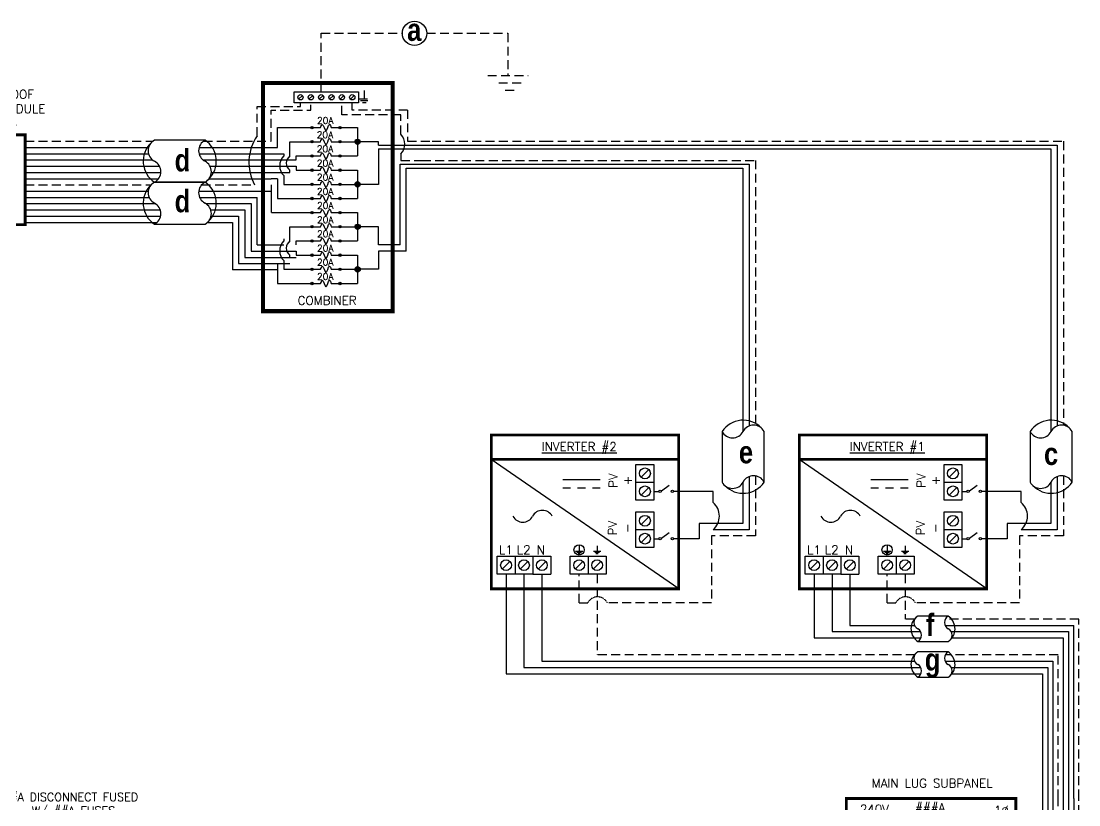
# Model space of a CAD drawing. Header units: feet. Extents: x 17804 to 18589, y 14552 to 15119.
# Drawn here: x 18144.2 to 18588.7, y 14789.4 to 15118.7 of the extents above; entities that cross this region are included whole.
import ezdxf

# ---------------------------------------------------------------- set-up
doc = ezdxf.new("R2010")
doc.units = ezdxf.units.FT
doc.header["$MEASUREMENT"] = 0
doc.linetypes.add('HIDDEN', pattern=[0.375, 0.25, -0.125])
for name, color, linetype in [('ONE LINE BLOCKS', 7, 'Continuous'), ('TABLES', 7, 'Continuous'), ('TEXT', 7, 'Continuous'), ('Z - TITLEBLOCK TXT', 7, 'Continuous')]:
    doc.layers.add(name, color=color, linetype=linetype)
doc.styles.add('ONE LINE TXT', font='techb___.ttf')
doc.styles.get("Standard").update_dxf_attribs({"font": 'simplex.shx'})

# ---------------------------------------------------------------- blocks, each defined once
blk = doc.blocks.new('*U21')
at = {"layer": 'ONE LINE BLOCKS', "linetype": 'Continuous'}
h = blk.add_hatch(color=1, dxfattribs=at)
h.dxf.hatch_style = 1
edge = h.paths.add_edge_path()
edge.add_arc((32.25, -12.65), 0.291, 0, 360)
h = blk.add_hatch(color=1, dxfattribs=at)
h.dxf.hatch_style = 1
edge = h.paths.add_edge_path()
edge.add_arc((38.92, -12.65), 0.291, 0, 360)
h = blk.add_hatch(color=1, dxfattribs=at)
h.dxf.hatch_style = 1
edge = h.paths.add_edge_path()
edge.add_arc((32.25, -16.02), 0.291, 0, 360)
h = blk.add_hatch(color=1, dxfattribs=at)
h.dxf.hatch_style = 1
edge = h.paths.add_edge_path()
edge.add_arc((38.92, -16.02), 0.291, 0, 360)
h = blk.add_hatch(color=1, dxfattribs=at)
h.dxf.hatch_style = 1
edge = h.paths.add_edge_path()
edge.add_arc((32.25, -27.21), 0.291, 0, 360)
h = blk.add_hatch(color=1, dxfattribs=at)
h.dxf.hatch_style = 1
edge = h.paths.add_edge_path()
edge.add_arc((32.25, -30.59), 0.291, 0, 360)
h = blk.add_hatch(color=1, dxfattribs=at)
h.dxf.hatch_style = 1
edge = h.paths.add_edge_path()
edge.add_arc((38.92, -27.21), 0.291, 0, 360)
h = blk.add_hatch(color=1, dxfattribs=at)
h.dxf.hatch_style = 1
edge = h.paths.add_edge_path()
edge.add_arc((38.92, -30.59), 0.291, 0, 360)
at = {"color": 7, "linetype": 'Continuous'}
for p, q in [((82.46, 0), (82.46, -12.65)), ((91.16, 0), (91.16, -27.21)), ((28.05, -12.65), (19.39, -12.65)), ((19.39, -12.65), (19.39, -27.21)), ((82.46, -12.65), (43.12, -12.65)), ((8.98, -27.21), (-6.7, -27.21)), ((-6.7, -27.21), (-6.7, -64.37)), ((28.05, -27.21), (17.22, -27.21)), ((91.16, -27.21), (43.12, -27.21)), ((-6.7, -64.37), (-20.02, -64.37))]:
    blk.add_line(p, q, dxfattribs=at)
at = {"color": 10, "linetype": 'Continuous'}
for p, q in [((84.64, 0), (84.64, -16.02)), ((93.34, 0), (93.34, -30.59)), ((13.1, -30.59), (13.1, -16.02)), ((15.27, -16.02), (13.1, -16.02)), ((23.51, -16.02), (28.05, -16.02)), ((84.64, -16.02), (43.12, -16.02)), ((13.1, -30.59), (-3.41, -30.59)), ((-3.41, -67.54), (-3.41, -30.59)), ((13.1, -30.59), (28.05, -30.59)), ((93.34, -30.59), (43.12, -30.59)), ((-3.41, -67.54), (-20.02, -67.54))]:
    blk.add_line(p, q, dxfattribs=at)
at = {"color": 253, "linetype": 'Continuous'}
for p, q in [((86.81, 0), (86.81, -25.72)), ((95.51, 0), (95.51, -45.61)), ((86.81, -34.27), (86.81, -41.26)), ((86.81, -41.26), (69.51, -41.26)), ((95.51, -45.61), (69.51, -45.61)), ((81.85, -63.01), (69.51, -63.01)), ((81.85, -69.04), (81.85, -63.01)), ((-6.7, -70.59), (-20.02, -70.59)), ((-6.7, -77.59), (-6.7, -70.59)), ((81.85, -77.59), (-6.7, -77.59))]:
    blk.add_line(p, q, dxfattribs=at)
at = {"color": 10, "linetype": 'Continuous'}
blk.add_arc((19.39, -18.18), 4.65, 27.6639, 152.3361, dxfattribs=at)
at = {"color": 7, "linetype": 'Continuous'}
blk.add_arc((13.1, -29.37), 4.65, 27.6639, 152.3361, dxfattribs=at)
at = {"color": 253, "linetype": 'Continuous'}
for centre in [(90.39, -29.99), (85.42, -73.31)]:
    blk.add_arc(centre, 5.58, 129.9215, 230.0785, dxfattribs=at)
at = {"layer": 'ONE LINE BLOCKS', "lineweight": 50}
blk.add_line((0, -8.7), (71.17, -8.7), dxfattribs=at)
at = {"layer": 'ONE LINE BLOCKS', "lineweight": 50, "const_width": 1.19}
blk.add_lwpolyline([(0, -67.37), (0, 0), (71.17, 0), (71.17, -67.37)], close=True, dxfattribs=at)
at = {"layer": 'TEXT', "color": 92, "linetype": 'HIDDEN', "ltscale": 15}
for p, q in [((88.99, -25.72), (88.99, 0)), ((97.69, -74.03), (97.69, 0)), ((88.99, -41.34), (88.99, -34.27)), ((88.99, -71.85), (88.99, -49.89)), ((6.27, -54.39), (37.56, -54.39)), ((37.56, -71.85), (37.56, -54.39)), ((6.27, -58.74), (35.36, -58.74)), ((35.36, -74.03), (35.36, -58.74)), ((14.11, -63.09), (6.27, -63.09)), ((14.11, -74.03), (14.11, -63.09)), ((-11.01, -74.03), (-20.02, -74.03)), ((14.11, -74.03), (-2.77, -74.03)), ((35.36, -74.03), (97.69, -74.03)), ((37.56, -71.85), (88.99, -71.85))]:
    blk.add_line(p, q, dxfattribs=at)
at = {"layer": 'TEXT', "color": 92, "linetype": 'HIDDEN', "flags": 128}
for points in [[(9.38, -39.11), (9.38, -42.61)], [(7.04, -42.61), (11.72, -42.61)], [(10.91, -43.48), (7.85, -43.48)], [(10.1, -44.35), (8.66, -44.35)]]:
    blk.add_lwpolyline(points, dxfattribs=at)
at = {"layer": 'TEXT', "color": 92, "linetype": 'Continuous', "ltscale": 4}
for centre in [(92.46, -29.99), (92.46, -45.61)]:
    blk.add_arc(centre, 5.51, 129.059, 230.941, dxfattribs=at)
at = {"layer": 'TEXT', "color": 92, "linetype": 'HIDDEN', "ltscale": 0.3}
blk.add_arc((-6.89, -76.19), 4.65, 27.6639, 152.3361, dxfattribs=at)
at = {"layer": 'Z - TITLEBLOCK TXT', "color": 1, "linetype": 'Continuous'}
for p, q in [((1.73, -65.68), (1.73, -38.74)), ((1.73, -38.74), (6.27, -38.74)), ((6.27, -38.74), (6.27, -65.68)), ((64.97, -65.61), (64.97, -38.67)), ((64.97, -38.67), (69.51, -38.67)), ((69.51, -38.67), (69.51, -65.61)), ((6.27, -65.68), (1.73, -65.68)), ((69.51, -65.61), (64.97, -65.61))]:
    blk.add_line(p, q, dxfattribs=at)
at = {"layer": 'Z - TITLEBLOCK TXT', "color": 4, "linetype": 'Continuous'}
for p, q in [((4.79, -40.55), (3.22, -42.12)), ((68.02, -40.48), (66.45, -42.05)), ((4.79, -44.9), (3.22, -46.47)), ((68.02, -44.83), (66.45, -46.4)), ((4.79, -49.25), (3.22, -50.82)), ((68.02, -49.18), (66.45, -50.75)), ((4.79, -53.6), (3.22, -55.17)), ((68.02, -53.53), (66.45, -55.1)), ((4.79, -57.95), (3.22, -59.52)), ((68.02, -57.88), (66.45, -59.45)), ((4.79, -62.3), (3.22, -63.87)), ((68.02, -62.23), (66.45, -63.8))]:
    blk.add_line(p, q, dxfattribs=at)
at = {"layer": 'Z - TITLEBLOCK TXT', "color": 1, "linetype": 'Continuous', "flags": 128}
for points in [[(28.05, -12.65), (32.25, -12.65)], [(28.05, -12.65), (32.25, -12.65)], [(38.92, -12.65), (43.12, -12.65)], [(28.05, -16.02), (32.25, -16.02)], [(28.05, -16.02), (32.25, -16.02)], [(38.92, -16.02), (43.12, -16.02)], [(28.05, -27.21), (32.25, -27.21)], [(28.05, -27.21), (32.25, -27.21)], [(28.05, -30.59), (32.25, -30.59)], [(28.05, -30.59), (32.25, -30.59)], [(38.92, -27.21), (43.12, -27.21)], [(38.92, -30.59), (43.12, -30.59)]]:
    blk.add_lwpolyline(points, dxfattribs=at)
at = {"layer": 'Z - TITLEBLOCK TXT', "color": 1, "linetype": 'Continuous'}
for centre in [(32.25, -12.65), (38.92, -12.65), (32.25, -16.02), (38.92, -16.02), (32.25, -27.21), (32.25, -30.59), (38.92, -27.21), (38.92, -30.59)]:
    blk.add_circle(centre, 0.291, dxfattribs=at)
at = {"layer": 'Z - TITLEBLOCK TXT', "color": 4, "linetype": 'Continuous'}
for centre in [(4, -41.33), (67.24, -41.26), (4, -45.69), (67.24, -45.61), (67.24, -49.96), (4, -50.04), (4, -54.39), (67.24, -54.31), (4, -58.74), (67.24, -58.66), (4, -63.09), (67.24, -63.01)]:
    blk.add_circle(centre, 1.11, dxfattribs=at)
at = {"layer": 'Z - TITLEBLOCK TXT', "color": 1, "linetype": 'Continuous'}
for centre in [(35.58, -13.84), (35.58, -17.22), (35.58, -28.4), (35.58, -31.78)]:
    blk.add_arc(centre, 3.93, 40.3392, 139.6608, dxfattribs=at)
at = {"layer": 'TABLES', "color": 1, "linetype": 'Continuous'}
for p in [(27.55, -21.26), (27.55, -35.82)]:
    blk.add_text('2p##A', height=3.658, dxfattribs=at).set_placement(p)
at = {"layer": 'TABLES', "color": 4, "linetype": 'Continuous'}
blk.add_text('ISOLATED NEUTRAL', height=1.8743, rotation=90, dxfattribs=at).set_placement((64.31, -65.25))
at = {"layer": 'TEXT', "color": 1, "attachment_point": 5}
for s, width, gutter_width, insert, char_height in [('MAIN LUG SUBPANEL ', 62.3984, 7.17, (36.04, 6.43), 3.6576), ('240V', 0.1481, 0.75, (11.79, -4.45), 3.658), ('###A', 0.1481, 0.75, (35.17, -4.45), 3.658), ('1∅', 0.1481, 0.75, (65.15, -4.96), 3.658)]:
    blk.add_mtext_dynamic_manual_height_columns(s, width=width, gutter_width=gutter_width, heights=[0], dxfattribs=dict(at, insert=insert, char_height=char_height))
blk = doc.blocks.new('M_MAIN DISCONNECT')
at = {"color": 253, "linetype": 'Continuous'}
for p, q in [((5.45, -46.43), (5.45, -17.67)), ((5.45, -17.67), (10.94, -17.67)), ((10.94, -17.67), (10.94, -15.06)), ((32.69, -17.67), (32.69, -15.06)), ((38.18, -17.67), (32.69, -17.67)), ((38.18, -46.43), (38.18, -17.67)), ((5.45, -46.43), (-9.78, -46.43)), ((38.18, -46.43), (53.41, -46.43))]:
    blk.add_line(p, q, dxfattribs=at)
at = {"color": 7, "linetype": 'Continuous'}
for p, q in [((1.95, -40.22), (1.95, -27.1)), ((3.81, -27.1), (1.95, -27.1)), ((11.72, -27.1), (9.09, -27.1)), ((31.91, -27.1), (34.54, -27.1)), ((39.82, -27.1), (41.69, -27.1)), ((41.69, -40.22), (41.69, -27.1)), ((1.95, -40.22), (-9.78, -40.22)), ((41.69, -40.22), (53.41, -40.22))]:
    blk.add_line(p, q, dxfattribs=at)
at = {"color": 1, "linetype": 'Continuous'}
for p, q in [((21.88, -27.1), (23.12, -27.1)), ((25.67, -27.11), (26.91, -27.11)), ((21.88, -34.64), (23.12, -34.64)), ((25.67, -34.64), (26.91, -34.64))]:
    blk.add_line(p, q, dxfattribs=at)
at = {"color": 10, "linetype": 'Continuous'}
for p, q in [((3.81, -43.39), (3.81, -34.64)), ((11.72, -34.64), (9.09, -34.64)), ((31.91, -34.64), (34.54, -34.64)), ((39.82, -43.39), (39.82, -34.64)), ((3.81, -43.39), (-9.78, -43.39)), ((39.82, -43.39), (53.41, -43.39))]:
    blk.add_line(p, q, dxfattribs=at)
at = {"color": 7, "linetype": 'Continuous'}
for centre in [(6.45, -27.26), (37.18, -27.26)]:
    blk.add_arc(centre, 2.64, 3.2819, 176.7181, dxfattribs=at)
at = {"color": 10, "linetype": 'Continuous'}
for centre in [(6.45, -34.79), (37.18, -34.79)]:
    blk.add_arc(centre, 2.64, 3.2819, 176.7181, dxfattribs=at)
at = {"color": 1, "linetype": 'Continuous'}
for points in [[(23.12, -27.1), (23.5, -26.34), (24.4, -27.87), (25.22, -26.34), (25.67, -27.11)], [(23.12, -34.64), (23.5, -33.88), (24.4, -35.4), (25.22, -33.88), (25.67, -34.64)]]:
    blk.add_spline(points, degree=3, dxfattribs=at)
at = {"layer": 'ONE LINE BLOCKS', "lineweight": 50}
blk.add_line((0, -6.77), (43.61, -6.77), dxfattribs=at)
at = {"layer": 'ONE LINE BLOCKS', "lineweight": 50, "const_width": 1.19}
blk.add_lwpolyline([(0, -59.17), (0, 0), (43.61, 0), (43.61, -59.17)], close=True, dxfattribs=at)
at = {"layer": 'TEXT', "color": 92, "linetype": 'HIDDEN', "ltscale": 15}
for p, q in [((7.03, -49.88), (7.03, -44.94)), ((7.03, -44.94), (10.94, -44.94)), ((10.94, -44.94), (10.94, -48.08)), ((36.6, -44.94), (32.69, -44.94)), ((32.69, -44.94), (32.69, -48.08)), ((36.6, -49.88), (36.6, -44.94)), ((7.03, -49.88), (-9.78, -49.88)), ((36.6, -49.88), (53.41, -49.88))]:
    blk.add_line(p, q, dxfattribs=at)
at = {"layer": 'TEXT', "color": 92, "linetype": 'Continuous', "flags": 128}
for points in [[(21.82, -52.94), (21.82, -56.44)], [(19.48, -56.44), (24.16, -56.44)], [(23.35, -57.31), (20.29, -57.31)], [(22.53, -58.18), (21.1, -58.18)]]:
    blk.add_lwpolyline(points, dxfattribs=at)
at = {"layer": 'Z - TITLEBLOCK TXT', "color": 1, "linetype": 'Continuous'}
for p, q in [((8.34, -15.06), (8.34, -10.52)), ((8.34, -10.52), (35.29, -10.52)), ((35.29, -10.52), (35.29, -15.06)), ((35.29, -15.06), (8.34, -15.06)), ((17.54, -24.65), (20.8, -27.1)), ((11.72, -27.1), (15.64, -27.1)), ((27.99, -27.11), (31.91, -27.11)), ((11.72, -34.64), (15.64, -34.64)), ((17.54, -32.19), (20.8, -34.63)), ((27.99, -34.64), (31.91, -34.64)), ((8.34, -48.08), (35.29, -48.08)), ((8.34, -48.08), (8.34, -52.62)), ((35.29, -48.08), (35.29, -52.62)), ((35.29, -52.62), (8.34, -52.62))]:
    blk.add_line(p, q, dxfattribs=at)
at = {"layer": 'Z - TITLEBLOCK TXT', "color": 4, "linetype": 'Continuous'}
for p, q in [((11.73, -12), (10.15, -13.58)), ((16.08, -12), (14.5, -13.58)), ((20.43, -12), (18.86, -13.58)), ((24.78, -12), (23.21, -13.58)), ((29.13, -12), (27.56, -13.58)), ((33.48, -12), (31.91, -13.58)), ((11.73, -49.56), (10.15, -51.13)), ((16.08, -49.56), (14.5, -51.13)), ((20.43, -49.56), (18.86, -51.13)), ((24.78, -49.56), (23.21, -51.13)), ((29.13, -49.56), (27.56, -51.13)), ((33.48, -49.56), (31.91, -51.13))]:
    blk.add_line(p, q, dxfattribs=at)
for centre in [(10.94, -12.79), (15.29, -12.79), (19.64, -12.79), (23.99, -12.79), (28.34, -12.79), (32.69, -12.79), (10.94, -50.35), (15.29, -50.35), (19.64, -50.35), (23.99, -50.35), (28.34, -50.35), (32.69, -50.35)]:
    blk.add_circle(centre, 1.11, dxfattribs=at)
at = {"layer": 'Z - TITLEBLOCK TXT', "color": 1, "linetype": 'Continuous'}
for centre in [(16.18, -27.1), (21.34, -27.1), (27.45, -27.11), (16.18, -34.64), (21.34, -34.64), (27.45, -34.64)]:
    blk.add_circle(centre, 0.541, dxfattribs=at)
at = {"layer": 'TABLES', "color": 4, "linetype": 'Continuous'}
blk.add_text('ISOLATED NEUTRAL', height=1.8743, dxfattribs=at).set_placement((8.7, -9.86))
at = {"layer": 'TEXT', "color": 1}
for s, width, gutter_width, heights, insert, char_height, attachment_point in [('\\A1;\\pi4.2812;##A DISCONNECT FUSED \\P\\pi16.454;W/ ##A FUSES\\P\\pi11.355;GROUPED W/ MAIN \\P\\pi4.9392;BREAKER LOAD CENTER', 71.8931, 92.23, [24.13], (-15.26, 26.55), 3.4544, 1), ('240V', 0.1481, 0.75, [0], (8.07, -3.44), 3.658, 5), ('1∅', 0.1481, 0.75, [0], (38.63, -3.74), 3.658, 5), ('\\A1;\\pi3.6942,t21.982;SQUARE D\\P\\pi2.5621,t20.85;PN: D222N', 35.0816, 28.88, [13.54], (1.84, -62.59), 3.6576, 1)]:
    blk.add_mtext_dynamic_manual_height_columns(s, width=width, gutter_width=gutter_width, heights=heights, dxfattribs=dict(at, insert=insert, char_height=char_height, attachment_point=attachment_point))
blk = doc.blocks.new('*U19')
blk.add_blockref('M_MAIN DISCONNECT', (0, 0))

msp = doc.modelspace()

# ---------------------------------------------------------------- hatches: boundary and pattern name
at = {"linetype": 'Continuous'}
h = msp.add_hatch(color=7, dxfattribs=at)
h.dxf.hatch_style = 1
edge = h.paths.add_edge_path()
edge.add_arc((18266.41, 15073.96), 0.513, 0, 360)
h = msp.add_hatch(color=7, dxfattribs=at)
h.dxf.hatch_style = 1
edge = h.paths.add_edge_path()
edge.add_arc((18278.19, 15073.96), 0.513, 0, 360)
h = msp.add_hatch(color=7, dxfattribs=at)
h.dxf.hatch_style = 1
edge = h.paths.add_edge_path()
edge.add_arc((18266.41, 15068), 0.513, 0, 360)
h = msp.add_hatch(color=7, dxfattribs=at)
h.dxf.hatch_style = 1
edge = h.paths.add_edge_path()
edge.add_arc((18278.19, 15068), 0.513, 0, 360)
h = msp.add_hatch(color=7, dxfattribs=at)
h.dxf.hatch_style = 1
edge = h.paths.add_edge_path()
edge.add_arc((18266.41, 15062.04), 0.513, 0, 360)
h = msp.add_hatch(color=7, dxfattribs=at)
h.dxf.hatch_style = 1
edge = h.paths.add_edge_path()
edge.add_arc((18278.19, 15062.04), 0.513, 0, 360)
h = msp.add_hatch(color=253, dxfattribs=at)
h.dxf.hatch_style = 1
edge = h.paths.add_edge_path()
edge.add_arc((18266.41, 15056.08), 0.513, 0, 360)
h = msp.add_hatch(color=253, dxfattribs=at)
h.dxf.hatch_style = 1
edge = h.paths.add_edge_path()
edge.add_arc((18278.19, 15056.08), 0.513, 0, 360)
h = msp.add_hatch(color=253, dxfattribs=at)
h.dxf.hatch_style = 1
edge = h.paths.add_edge_path()
edge.add_arc((18266.41, 15050.12), 0.513, 0, 360)
h = msp.add_hatch(color=253, dxfattribs=at)
h.dxf.hatch_style = 1
edge = h.paths.add_edge_path()
edge.add_arc((18278.19, 15050.12), 0.513, 0, 360)
h = msp.add_hatch(color=253, dxfattribs=at)
h.dxf.hatch_style = 1
edge = h.paths.add_edge_path()
edge.add_arc((18266.41, 15044.16), 0.513, 0, 360)
h = msp.add_hatch(color=253, dxfattribs=at)
h.dxf.hatch_style = 1
edge = h.paths.add_edge_path()
edge.add_arc((18278.19, 15044.16), 0.513, 0, 360)
h = msp.add_hatch(color=7, dxfattribs=at)
h.dxf.hatch_style = 1
edge = h.paths.add_edge_path()
edge.add_arc((18266.42, 15038.25), 0.513, 0, 360)
h = msp.add_hatch(color=7, dxfattribs=at)
h.dxf.hatch_style = 1
edge = h.paths.add_edge_path()
edge.add_arc((18278.2, 15038.25), 0.513, 0, 360)
h = msp.add_hatch(color=7, dxfattribs=at)
h.dxf.hatch_style = 1
edge = h.paths.add_edge_path()
edge.add_arc((18266.42, 15032.29), 0.513, 0, 360)
h = msp.add_hatch(color=7, dxfattribs=at)
h.dxf.hatch_style = 1
edge = h.paths.add_edge_path()
edge.add_arc((18278.2, 15032.29), 0.513, 0, 360)
h = msp.add_hatch(color=7, dxfattribs=at)
h.dxf.hatch_style = 1
edge = h.paths.add_edge_path()
edge.add_arc((18266.42, 15026.33), 0.513, 0, 360)
h = msp.add_hatch(color=7, dxfattribs=at)
h.dxf.hatch_style = 1
edge = h.paths.add_edge_path()
edge.add_arc((18278.2, 15026.33), 0.513, 0, 360)
h = msp.add_hatch(color=253, dxfattribs=at)
h.dxf.hatch_style = 1
edge = h.paths.add_edge_path()
edge.add_arc((18266.42, 15020.37), 0.513, 0, 360)
h = msp.add_hatch(color=253, dxfattribs=at)
h.dxf.hatch_style = 1
edge = h.paths.add_edge_path()
edge.add_arc((18278.2, 15020.37), 0.513, 0, 360)
h = msp.add_hatch(color=253, dxfattribs=at)
h.dxf.hatch_style = 1
edge = h.paths.add_edge_path()
edge.add_arc((18266.42, 15014.41), 0.513, 0, 360)
h = msp.add_hatch(color=253, dxfattribs=at)
h.dxf.hatch_style = 1
edge = h.paths.add_edge_path()
edge.add_arc((18278.2, 15014.41), 0.513, 0, 360)
h = msp.add_hatch(color=253, dxfattribs=at)
h.dxf.hatch_style = 1
edge = h.paths.add_edge_path()
edge.add_arc((18266.42, 15008.45), 0.513, 0, 360)
h = msp.add_hatch(color=253, dxfattribs=at)
h.dxf.hatch_style = 1
edge = h.paths.add_edge_path()
edge.add_arc((18278.2, 15008.45), 0.513, 0, 360)
at = {"layer": 'ONE LINE BLOCKS', "linetype": 'Continuous'}
h = msp.add_hatch(color=254, dxfattribs=at)
h.dxf.hatch_style = 1
edge = h.paths.add_edge_path()
edge.add_arc((18285.59, 15068), 1.11, 0, 360)
h = msp.add_hatch(color=254, dxfattribs=at)
h.dxf.hatch_style = 1
edge = h.paths.add_edge_path()
edge.add_arc((18285.59, 15050.12), 1.11, 0, 360)
h = msp.add_hatch(color=254, dxfattribs=at)
h.dxf.hatch_style = 1
edge = h.paths.add_edge_path()
edge.add_arc((18285.6, 15032.29), 1.11, 0, 360)
h = msp.add_hatch(color=254, dxfattribs=at)
h.dxf.hatch_style = 1
edge = h.paths.add_edge_path()
edge.add_arc((18285.6, 15014.41), 1.11, 0, 360)

# ---------------------------------------------------------------- linework, layer by layer
at = {"color": 1, "linetype": 'Continuous'}
for p, q in [((18266.92, 15073.96), (18270.06, 15073.97)), ((18274.56, 15073.96), (18277.68, 15073.96)), ((18266.92, 15068), (18270.06, 15068.01)), ((18274.56, 15068), (18277.68, 15068)), ((18266.92, 15062.04), (18270.06, 15062.05)), ((18274.56, 15062.04), (18277.68, 15062.04)), ((18266.92, 15056.08), (18270.06, 15056.09)), ((18274.56, 15056.08), (18277.68, 15056.08)), ((18266.92, 15050.12), (18270.06, 15050.12)), ((18274.56, 15050.12), (18277.68, 15050.12)), ((18266.92, 15044.16), (18270.06, 15044.16)), ((18274.56, 15044.16), (18277.68, 15044.16)), ((18266.93, 15038.25), (18270.07, 15038.26)), ((18274.57, 15038.25), (18277.69, 15038.25)), ((18266.93, 15032.29), (18270.07, 15032.3)), ((18274.57, 15032.29), (18277.69, 15032.29)), ((18266.93, 15026.33), (18270.07, 15026.34)), ((18274.57, 15026.33), (18277.69, 15026.33)), ((18266.93, 15020.37), (18270.07, 15020.37)), ((18274.57, 15020.37), (18277.69, 15020.37)), ((18266.93, 15014.41), (18270.07, 15014.41)), ((18274.57, 15014.41), (18277.69, 15014.41)), ((18266.93, 15008.45), (18270.07, 15008.45)), ((18274.57, 15008.45), (18277.69, 15008.45))]:
    msp.add_line(p, q, dxfattribs=at)
at = {"color": 7, "linetype": 'Continuous'}
for p, q in [((18221.49, 15068.64), (18200.24, 15068.64)), ((18294.44, 15068), (18285.59, 15068)), ((18294.44, 15066.63), (18294.44, 15068)), ((18145.93, 15065.64), (18196.81, 15065.63)), ((18196.81, 15065.63), (18197.78, 15065.63)), ((18219.02, 15065.62), (18249.33, 15065.61)), ((18294.44, 15066.63), (18316.68, 15066.63)), ((18316.68, 15066.63), (18364.08, 15066.63)), ((18364.08, 15066.63), (18579.6, 15066.63)), ((18579.6, 15066.63), (18579.6, 14948.59)), ((18145.93, 15060.37), (18195.56, 15060.37)), ((18195.56, 15060.37), (18199.42, 15060.37)), ((18220.67, 15060.37), (18249.33, 15060.37)), ((18364.08, 15058.59), (18450.17, 15058.59)), ((18450.17, 15058.59), (18450.17, 14948.59)), ((18145.93, 15055.13), (18197.55, 15055.13)), ((18197.55, 15055.13), (18202.9, 15055.13)), ((18224.14, 15055.13), (18249.33, 15055.13)), ((18200.24, 15051.02), (18221.49, 15051.02)), ((18221.49, 15051.02), (18200.24, 15051.02)), ((18145.93, 15047.26), (18197.62, 15047.26)), ((18218.87, 15047.26), (18249.4, 15047.26)), ((18145.93, 15042.02), (18200.57, 15042.02)), ((18221.81, 15042.02), (18240.85, 15042.02)), ((18240.85, 15042.02), (18240.85, 15022.04)), ((18145.93, 15036.77), (18202.8, 15036.77)), ((18224.05, 15036.77), (18235.6, 15036.77)), ((18235.6, 15036.77), (18235.6, 15016.79)), ((18240.85, 15036.77), (18240.85, 15036.77)), ((18249.4, 15038.25), (18259.82, 15038.25)), ((18200.24, 15033.39), (18221.49, 15033.39)), ((18257.2, 15026.33), (18257.2, 15032.29)), ((18257.2, 15032.29), (18259.82, 15032.29)), ((18259.82, 15024.66), (18259.82, 15026.33)), ((18240.85, 15022.04), (18259.82, 15022.04)), ((18257.2, 15019.42), (18257.2, 15020.37)), ((18235.6, 15016.79), (18257.2, 15016.79)), ((18438.78, 14946.28), (18438.78, 14925.03)), ((18456.41, 14925.03), (18456.41, 14946.28)), ((18568.22, 14946.28), (18568.22, 14925.03)), ((18585.84, 14925.03), (18585.84, 14946.28)), ((18450.17, 14927.35), (18450.17, 14905.01)), ((18579.6, 14927.35), (18579.6, 14905.01)), ((18435, 14921.13), (18418.41, 14921.13)), ((18435, 14916.41), (18435, 14921.13)), ((18564.43, 14921.13), (18547.84, 14921.13)), ((18564.43, 14916.41), (18564.43, 14921.13)), ((18450.17, 14905.01), (18435, 14905.01)), ((18579.6, 14905.01), (18564.43, 14905.01)), ((18347.99, 14886.34), (18347.99, 14844.52)), ((18477.43, 14886.34), (18477.43, 14859.55)), ((18533.8, 14868.71), (18520.99, 14868.71)), ((18477.43, 14859.55), (18522.35, 14859.55)), ((18520.99, 14858.07), (18533.8, 14858.07)), ((18535.17, 14859.55), (18582.16, 14859.55)), ((18582.16, 14859.55), (18582.16, 14792.06)), ((18533.8, 14853.68), (18520.99, 14853.68)), ((18347.99, 14844.52), (18522.35, 14844.52)), ((18520.99, 14843.05), (18533.8, 14843.05)), ((18535.17, 14844.52), (18573.46, 14844.52)), ((18573.46, 14844.52), (18573.46, 14792.06))]:
    msp.add_line(p, q, dxfattribs=at)
at = {"color": 253, "linetype": 'Continuous'}
for p, q in [((18145.93, 15062.99), (18195.77, 15062.99)), ((18195.77, 15062.99), (18197.74, 15062.99)), ((18218.98, 15062.99), (18249.33, 15062.99)), ((18294.44, 15065.02), (18294.44, 15050.12)), ((18294.44, 15065.02), (18315.83, 15065.02)), ((18315.83, 15065.02), (18364.08, 15065.02)), ((18364.08, 15065.02), (18576.97, 15065.02)), ((18576.97, 15065.02), (18576.97, 14946.18)), ((18145.93, 15057.75), (18196.1, 15057.75)), ((18196.1, 15057.75), (18202.33, 15057.75)), ((18223.58, 15057.75), (18249.33, 15057.75)), ((18306.04, 15022.04), (18306.04, 15056.98)), ((18306.04, 15056.98), (18311.57, 15056.98)), ((18311.57, 15056.98), (18364.08, 15056.98)), ((18364.08, 15056.98), (18447.54, 15056.98)), ((18447.54, 15056.98), (18447.54, 14946.18)), ((18145.93, 15052.5), (18200.78, 15052.5)), ((18200.78, 15052.5), (18201.96, 15052.5)), ((18223.21, 15052.5), (18249.33, 15052.5)), ((18251.95, 15052.5), (18251.95, 15044.16)), ((18294.44, 15050.12), (18285.59, 15050.12)), ((18145.93, 15044.64), (18197.99, 15044.64)), ((18219.23, 15044.64), (18243.47, 15044.64)), ((18243.47, 15024.66), (18243.47, 15044.64)), ((18251.95, 15044.16), (18259.82, 15044.16)), ((18145.93, 15039.4), (18202.65, 15039.4)), ((18223.89, 15039.4), (18238.22, 15039.4)), ((18238.22, 15039.4), (18238.22, 15019.42)), ((18240.85, 15039.4), (18240.85, 15039.4)), ((18145.93, 15034.15), (18201.32, 15034.15)), ((18222.57, 15034.15), (18232.98, 15034.15)), ((18232.98, 15034.15), (18232.98, 15014.17)), ((18254.58, 15027.28), (18254.58, 15026.33)), ((18243.47, 15024.66), (18254.58, 15024.66)), ((18238.22, 15019.42), (18259.82, 15019.42)), ((18254.58, 15018.06), (18254.58, 15014.41)), ((18259.82, 15022.04), (18259.82, 15020.37)), ((18251.95, 15014.17), (18232.98, 15014.17)), ((18251.95, 15016.79), (18251.95, 15008.45)), ((18254.58, 15014.41), (18259.82, 15014.41)), ((18251.95, 15008.45), (18259.82, 15008.45)), ((18447.54, 14924.93), (18447.54, 14907.63)), ((18576.97, 14924.93), (18576.97, 14907.63)), ((18447.54, 14907.63), (18429.08, 14907.63)), ((18429.08, 14907.63), (18429.08, 14901.24)), ((18576.97, 14907.63), (18558.52, 14907.63)), ((18558.52, 14907.63), (18558.52, 14901.24)), ((18429.08, 14901.24), (18418.41, 14901.24)), ((18558.52, 14901.24), (18547.84, 14901.24)), ((18363.06, 14886.34), (18363.06, 14849.78)), ((18492.49, 14886.34), (18492.49, 14864.81)), ((18492.49, 14864.81), (18519.65, 14864.81)), ((18532.46, 14864.81), (18586.51, 14864.81)), ((18586.51, 14792.06), (18586.51, 14864.81)), ((18363.06, 14849.78), (18519.65, 14849.78)), ((18532.46, 14849.78), (18577.81, 14849.78)), ((18577.81, 14849.78), (18577.81, 14792.06))]:
    msp.add_line(p, q, dxfattribs=at)
for p, q in [((18303.46, 15024.66), (18303.46, 15058.59)), ((18303.46, 15058.59), (18311.78, 15058.59)), ((18311.78, 15058.59), (18364.08, 15058.59)), ((18249.4, 15038.25), (18249.4, 15049.88))]:
    msp.add_line(p, q)
at = {"color": 10, "linetype": 'Continuous'}
for p, q in [((18355.53, 14886.34), (18355.53, 14847.15)), ((18484.96, 14886.34), (18484.96, 14862.18)), ((18484.96, 14862.18), (18522.23, 14862.18)), ((18535.04, 14862.18), (18584.33, 14862.18)), ((18584.33, 14862.18), (18584.33, 14792.06)), ((18355.53, 14847.15), (18522.23, 14847.15)), ((18535.04, 14847.15), (18575.63, 14847.15)), ((18575.63, 14847.15), (18575.63, 14792.06))]:
    msp.add_line(p, q, dxfattribs=at)
at = {"color": 7, "linetype": 'Continuous', "flags": 128}
for points in [[(18249.33, 15065.61), (18251.95, 15065.61), (18251.95, 15073.96), (18259.82, 15073.96)], [(18259.82, 15073.96), (18266.41, 15073.96)], [(18278.19, 15073.96), (18285.59, 15073.96)], [(18285.59, 15073.96), (18285.59, 15062.04)], [(18257.2, 15062.04), (18257.2, 15068), (18259.82, 15068)], [(18259.82, 15068), (18266.41, 15068)], [(18259.82, 15068), (18266.41, 15068)], [(18278.19, 15068), (18285.59, 15068)], [(18249.33, 15060.37), (18259.82, 15060.37), (18259.82, 15062.04)], [(18259.82, 15062.04), (18266.41, 15062.04)], [(18259.82, 15062.04), (18266.41, 15062.04)], [(18278.19, 15062.04), (18285.59, 15062.04)], [(18249.33, 15055.13), (18257.2, 15055.13), (18257.2, 15056.08)], [(18259.83, 15038.25), (18266.42, 15038.25)], [(18278.2, 15038.25), (18285.6, 15038.25)], [(18285.6, 15038.25), (18285.6, 15026.33)], [(18259.83, 15032.29), (18266.42, 15032.29)], [(18259.83, 15032.29), (18266.42, 15032.29)], [(18278.2, 15032.29), (18285.6, 15032.29)], [(18303.46, 15024.66), (18294.45, 15024.66), (18294.45, 15032.29), (18285.6, 15032.29)], [(18259.83, 15026.33), (18266.42, 15026.33)], [(18259.83, 15026.33), (18266.42, 15026.33)], [(18278.2, 15026.33), (18285.6, 15026.33)]]:
    msp.add_lwpolyline(points, dxfattribs=at)
at = {"color": 253, "linetype": 'Continuous', "flags": 128}
for points in [[(18249.33, 15062.99), (18254.58, 15062.99), (18254.58, 15062.04)], [(18249.33, 15057.75), (18259.82, 15057.75), (18259.82, 15056.08)], [(18254.58, 15053.77), (18254.58, 15050.12), (18259.82, 15050.12)], [(18259.82, 15056.08), (18266.41, 15056.08)], [(18259.82, 15056.08), (18266.41, 15056.08)], [(18278.19, 15056.08), (18285.59, 15056.08)], [(18285.59, 15056.08), (18285.59, 15044.16)], [(18251.95, 15052.5), (18249.33, 15052.5)], [(18259.82, 15050.12), (18266.41, 15050.12)], [(18259.82, 15050.12), (18266.41, 15050.12)], [(18278.19, 15050.12), (18285.59, 15050.12)], [(18259.82, 15044.16), (18266.41, 15044.16)], [(18278.19, 15044.16), (18285.59, 15044.16)], [(18259.83, 15020.37), (18266.42, 15020.37)], [(18259.83, 15020.37), (18266.42, 15020.37)], [(18278.2, 15020.37), (18285.6, 15020.37)], [(18306.04, 15022.04), (18294.45, 15022.04), (18294.45, 15014.41), (18285.6, 15014.41)], [(18285.6, 15020.37), (18285.6, 15008.45)], [(18259.83, 15014.41), (18266.42, 15014.41)], [(18259.83, 15014.41), (18266.42, 15014.41)], [(18278.2, 15014.41), (18285.6, 15014.41)], [(18259.83, 15008.45), (18266.42, 15008.45)], [(18278.2, 15008.45), (18285.6, 15008.45)]]:
    msp.add_lwpolyline(points, dxfattribs=at)
at = {"color": 7, "linetype": 'Continuous'}
for centre, radius in [((18309.53, 15113.57), 5.11), ((18266.41, 15073.96), 0.513), ((18278.19, 15073.96), 0.513), ((18266.41, 15068), 0.513), ((18278.19, 15068), 0.513), ((18266.41, 15062.04), 0.513), ((18278.19, 15062.04), 0.513), ((18266.42, 15038.25), 0.513), ((18278.2, 15038.25), 0.513), ((18266.42, 15032.29), 0.513), ((18278.2, 15032.29), 0.513), ((18266.42, 15026.33), 0.513), ((18278.2, 15026.33), 0.513)]:
    msp.add_circle(centre, radius, dxfattribs=at)
at = {"color": 253, "linetype": 'Continuous'}
for centre in [(18266.41, 15056.08), (18278.19, 15056.08), (18266.41, 15050.12), (18278.19, 15050.12), (18266.41, 15044.16), (18278.19, 15044.16), (18266.42, 15020.37), (18278.2, 15020.37), (18266.42, 15014.41), (18278.2, 15014.41), (18266.42, 15008.45), (18278.2, 15008.45)]:
    msp.add_circle(centre, 0.513, dxfattribs=at)
at = {"color": 7, "linetype": 'Continuous'}
for centre, radius, start, end in [((18206.09, 15059.83), 10.58, 133.9732, 236.4265), ((18215.64, 15059.83), 10.58, 313.9732, 56.4265), ((18259.23, 15059.06), 3.61, 124.3567, 235.6433), ((18206.09, 15042.2), 10.58, 133.9732, 236.4265), ((18215.64, 15042.2), 10.58, 313.9732, 56.4265), ((18259.23, 15023.35), 3.61, 124.3567, 235.6433), ((18447.6, 14940.43), 10.58, 43.9732, 146.4265), ((18577.03, 14940.43), 10.58, 43.9732, 146.4265), ((18447.6, 14930.88), 10.58, 223.9732, 326.4265), ((18577.03, 14930.88), 10.58, 223.9732, 326.4265), ((18524.52, 14863.39), 6.38, 133.9732, 236.4265), ((18530.27, 14863.39), 6.38, 313.9732, 56.4265), ((18530.27, 14848.37), 6.38, 313.9732, 56.4265), ((18524.52, 14848.37), 6.38, 133.9732, 236.4265)]:
    msp.add_arc(centre, radius, start, end, dxfattribs=at)
at = {"color": 92, "linetype": 'Continuous'}
msp.add_arc((18299.57, 15067.01), 5.91, 315.6055, 44.3945, dxfattribs=at)
at = {"color": 253, "linetype": 'Continuous'}
for centre in [(18258.8, 15057.91), (18258.8, 15022.2)]:
    msp.add_arc(centre, 5.91, 135.6055, 224.3945, dxfattribs=at)
at = {"color": 1, "linetype": 'Continuous'}
for points in [[(18270.06, 15073.97), (18270.72, 15075.31), (18272.31, 15072.62), (18273.77, 15075.31), (18274.56, 15073.96)], [(18270.06, 15068.01), (18270.72, 15069.34), (18272.31, 15066.66), (18273.77, 15069.34), (18274.56, 15068)], [(18270.06, 15062.05), (18270.72, 15063.38), (18272.31, 15060.7), (18273.77, 15063.38), (18274.56, 15062.04)], [(18270.06, 15056.09), (18270.72, 15057.42), (18272.31, 15054.73), (18273.77, 15057.42), (18274.56, 15056.08)], [(18270.06, 15050.12), (18270.72, 15051.46), (18272.31, 15048.77), (18273.77, 15051.46), (18274.56, 15050.12)], [(18270.06, 15044.16), (18270.72, 15045.5), (18272.31, 15042.81), (18273.77, 15045.5), (18274.56, 15044.16)], [(18270.07, 15038.26), (18270.73, 15039.59), (18272.32, 15036.91), (18273.78, 15039.59), (18274.57, 15038.25)], [(18270.07, 15032.3), (18270.73, 15033.63), (18272.32, 15030.95), (18273.78, 15033.63), (18274.57, 15032.29)], [(18270.07, 15026.34), (18270.73, 15027.67), (18272.32, 15024.99), (18273.78, 15027.67), (18274.57, 15026.33)], [(18270.07, 15020.37), (18270.73, 15021.71), (18272.32, 15019.02), (18273.78, 15021.71), (18274.57, 15020.37)], [(18270.07, 15014.41), (18270.73, 15015.75), (18272.32, 15013.06), (18273.78, 15015.75), (18274.57, 15014.41)], [(18270.07, 15008.45), (18270.73, 15009.79), (18272.32, 15007.1), (18273.78, 15009.79), (18274.57, 15008.45)]]:
    msp.add_spline(points, degree=3, dxfattribs=at)
at = {"layer": 'ONE LINE BLOCKS', "lineweight": 50}
for points, const_width in [([(18300.36, 14996.84), (18245.9, 14996.84), (18245.9, 15092.65), (18300.36, 15092.65)], 1.71), ([(18300.36, 14996.84), (18245.9, 14996.84), (18245.9, 15092.65), (18300.36, 15092.65)], 1.71), ([(18145.93, 15033.17), (18108.15, 15033.17), (18108.15, 15070.95), (18145.93, 15070.95)], 1.19), ([(18341.78, 14880.18), (18341.78, 14944.83), (18420.55, 14944.83), (18420.55, 14880.18)], 1.19), ([(18341.78, 14934.55), (18341.78, 14944.83), (18420.55, 14944.83), (18420.55, 14934.55)], 1.19), ([(18471.21, 14880.18), (18471.21, 14944.83), (18549.98, 14944.83), (18549.98, 14880.18)], 1.19), ([(18471.21, 14934.55), (18471.21, 14944.83), (18549.98, 14944.83), (18549.98, 14934.55)], 1.19)]:
    msp.add_lwpolyline(points, close=True, dxfattribs=dict(at, const_width=const_width))
at = {"layer": 'TEXT', "color": 92, "linetype": 'HIDDEN', "ltscale": 15}
for p, q in [((18270.3, 15113.57), (18304.42, 15113.57)), ((18270.3, 15088.97), (18270.3, 15113.57)), ((18314.64, 15113.57), (18348.75, 15113.57)), ((18348.75, 15113.57), (18348.75, 15095.78)), ((18243.35, 15070.43), (18243.35, 15082.89)), ((18243.35, 15082.89), (18261.6, 15082.89)), ((18261.6, 15082.89), (18261.6, 15084.43)), ((18279.01, 15079.37), (18279.01, 15084.43)), ((18283.36, 15081.35), (18283.36, 15084.43)), ((18306.62, 15081.35), (18283.36, 15081.35)), ((18306.62, 15081.35), (18306.62, 15068.24)), ((18303.8, 15079.38), (18279.01, 15079.37)), ((18303.8, 15071.14), (18303.8, 15079.38)), ((18145.93, 15068.24), (18199.05, 15068.24)), ((18199.05, 15068.24), (18199.59, 15068.24)), ((18220.84, 15068.24), (18249.33, 15068.24)), ((18306.62, 15068.24), (18316.9, 15068.24)), ((18316.9, 15068.24), (18364.08, 15068.24)), ((18364.08, 15068.24), (18582.22, 15068.24)), ((18582.22, 15068.24), (18582.22, 14948.88)), ((18303.8, 15062.88), (18303.8, 15060.2)), ((18303.8, 15060.2), (18312.6, 15060.2)), ((18312.6, 15060.2), (18364.08, 15060.2)), ((18364.08, 15060.2), (18452.79, 15060.2)), ((18452.79, 15060.2), (18452.79, 14948.88)), ((18145.93, 15049.9), (18198.82, 15049.9)), ((18220.07, 15049.9), (18242.35, 15049.9)), ((18452.79, 14927.64), (18452.79, 14902.39)), ((18582.22, 14927.64), (18582.22, 14902.39)), ((18452.79, 14902.39), (18434.28, 14902.39)), ((18434.28, 14902.39), (18434.28, 14874.31)), ((18582.22, 14902.39), (18563.71, 14902.39)), ((18563.71, 14902.39), (18563.71, 14874.31)), ((18378.7, 14874.31), (18378.7, 14886.34)), ((18386.24, 14886.34), (18386.24, 14852.41)), ((18508.13, 14874.31), (18508.13, 14886.34)), ((18515.67, 14886.34), (18515.67, 14867.44)), ((18378.7, 14874.31), (18382.3, 14874.31)), ((18434.28, 14874.31), (18390.54, 14874.31)), ((18508.13, 14874.31), (18511.73, 14874.31)), ((18563.71, 14874.31), (18519.97, 14874.31)), ((18519.72, 14867.44), (18515.67, 14867.44)), ((18588.68, 14867.44), (18532.54, 14867.44)), ((18588.68, 14792.06), (18588.68, 14867.44)), ((18519.72, 14852.41), (18386.24, 14852.41)), ((18579.98, 14852.41), (18532.54, 14852.41)), ((18579.98, 14792.06), (18579.98, 14852.41))]:
    msp.add_line(p, q, dxfattribs=at)
at = {"layer": 'TEXT', "color": 92, "linetype": 'HIDDEN', "ltscale": 15, "flags": 128}
for points in [[(18340.27, 15095.78), (18357.23, 15095.78)], [(18288.43, 15089.56), (18288.42, 15086.05)], [(18354.29, 15092.63), (18343.21, 15092.63)], [(18351.36, 15089.49), (18346.15, 15089.49)], [(18286.08, 15086.05), (18290.76, 15086.05)], [(18289.95, 15085.19), (18286.89, 15085.19)], [(18249.33, 15068.24), (18249.33, 15081.35), (18265.95, 15081.35), (18265.95, 15084.43)], [(18289.14, 15084.32), (18287.7, 15084.32)]]:
    msp.add_lwpolyline(points, dxfattribs=at)
at = {"layer": 'TEXT', "color": 92, "linetype": 'Continuous', "flags": 128}
for points in [[(18378.7, 14898.29), (18378.7, 14895.99)], [(18386.24, 14898.29), (18386.23, 14895.99)], [(18508.13, 14898.29), (18508.13, 14895.99)], [(18515.67, 14898.29), (18515.67, 14895.99)], [(18377.16, 14895.99), (18380.24, 14895.99)], [(18379.7, 14895.42), (18377.7, 14895.42)], [(18379.17, 14894.85), (18378.23, 14894.85)], [(18384.7, 14895.99), (18387.77, 14895.99)], [(18387.24, 14895.42), (18385.23, 14895.42)], [(18386.71, 14894.85), (18385.76, 14894.85)], [(18506.6, 14895.99), (18509.67, 14895.99)], [(18509.13, 14895.42), (18507.13, 14895.42)], [(18514.13, 14895.99), (18517.2, 14895.99)], [(18516.67, 14895.42), (18514.66, 14895.42)]]:
    msp.add_lwpolyline(points, dxfattribs=at)
at = {"layer": 'TEXT', "color": 92, "linetype": 'HIDDEN', "flags": 128}
for points in [[(18508.6, 14894.85), (18507.66, 14894.85)], [(18516.14, 14894.85), (18515.19, 14894.85)]]:
    msp.add_lwpolyline(points, dxfattribs=at)
at = {"layer": 'TEXT', "color": 92, "linetype": 'Continuous'}
for centre in [(18378.7, 14896.54), (18508.13, 14896.54)]:
    msp.add_circle(centre, 2.17, dxfattribs=at)
at = {"layer": 'TEXT', "color": 92, "linetype": 'Continuous', "ltscale": 15}
msp.add_arc((18259.59, 15059.35), 19.66, 145.6844, 208.716, dxfattribs=at)
at = {"layer": 'TEXT', "color": 92, "linetype": 'HIDDEN', "ltscale": 0.3}
for centre in [(18386.42, 14872.15), (18515.85, 14872.15)]:
    msp.add_arc(centre, 4.65, 27.6639, 152.3361, dxfattribs=at)
at = {"layer": 'Z - TITLEBLOCK TXT', "color": 1, "linetype": 'Continuous'}
for p, q in [((18259.01, 15084.43), (18259.01, 15088.97)), ((18259.01, 15088.97), (18285.95, 15088.97)), ((18285.95, 15088.97), (18285.95, 15084.43)), ((18285.95, 15084.43), (18259.01, 15084.43)), ((18402.59, 14917.36), (18402.59, 14932.43)), ((18402.59, 14932.43), (18410.13, 14932.43)), ((18402.59, 14917.36), (18402.59, 14932.43)), ((18410.13, 14932.43), (18410.13, 14917.36)), ((18410.13, 14932.43), (18410.13, 14924.9)), ((18532.03, 14917.36), (18532.03, 14932.43)), ((18532.03, 14932.43), (18539.56, 14932.43)), ((18532.03, 14917.36), (18532.03, 14932.43)), ((18539.56, 14932.43), (18539.56, 14917.36)), ((18539.56, 14932.43), (18539.56, 14924.9)), ((18410.13, 14924.9), (18402.59, 14924.9)), ((18539.56, 14924.9), (18532.03, 14924.9)), ((18410.13, 14921.13), (18412.17, 14921.13)), ((18416.56, 14923.59), (18413.29, 14921.15)), ((18539.56, 14921.13), (18541.6, 14921.13)), ((18545.99, 14923.59), (18542.72, 14921.15)), ((18410.13, 14917.36), (18402.59, 14917.36)), ((18539.56, 14917.36), (18532.03, 14917.36)), ((18402.59, 14897.47), (18402.59, 14912.54)), ((18402.59, 14912.54), (18410.13, 14912.54)), ((18410.13, 14912.54), (18410.13, 14905)), ((18532.03, 14897.47), (18532.03, 14912.54)), ((18532.03, 14912.54), (18539.56, 14912.54)), ((18539.56, 14912.54), (18539.56, 14905)), ((18410.13, 14905), (18402.59, 14905)), ((18410.13, 14905), (18410.13, 14897.47)), ((18416.56, 14903.7), (18413.29, 14901.25)), ((18539.56, 14905), (18532.03, 14905)), ((18539.56, 14905), (18539.56, 14897.47)), ((18545.99, 14903.7), (18542.72, 14901.25)), ((18410.13, 14901.24), (18412.17, 14901.24)), ((18539.56, 14901.24), (18541.6, 14901.24)), ((18344.23, 14893.88), (18359.3, 14893.88)), ((18344.23, 14886.34), (18344.23, 14893.88)), ((18344.23, 14893.88), (18351.76, 14893.88)), ((18351.76, 14893.88), (18351.76, 14886.34)), ((18359.3, 14893.88), (18359.3, 14886.34)), ((18359.3, 14893.88), (18366.83, 14893.88)), ((18366.83, 14893.88), (18366.83, 14886.34)), ((18374.93, 14893.88), (18390, 14893.88)), ((18374.93, 14886.34), (18374.93, 14893.88)), ((18374.93, 14893.88), (18382.47, 14893.88)), ((18382.47, 14893.88), (18382.47, 14886.34)), ((18390, 14893.88), (18390, 14886.34)), ((18410.13, 14897.47), (18402.59, 14897.47)), ((18473.66, 14893.88), (18488.73, 14893.88)), ((18473.66, 14886.34), (18473.66, 14893.88)), ((18473.66, 14893.88), (18481.19, 14893.88)), ((18481.19, 14893.88), (18481.19, 14886.34)), ((18488.73, 14893.88), (18488.73, 14886.34)), ((18488.73, 14893.88), (18496.26, 14893.88)), ((18496.26, 14893.88), (18496.26, 14886.34)), ((18504.37, 14893.88), (18519.43, 14893.88)), ((18504.37, 14886.34), (18504.37, 14893.88)), ((18504.37, 14893.88), (18511.9, 14893.88)), ((18511.9, 14893.88), (18511.9, 14886.34)), ((18519.43, 14893.88), (18519.43, 14886.34)), ((18539.56, 14897.47), (18532.03, 14897.47)), ((18359.3, 14886.34), (18344.23, 14886.34)), ((18359.3, 14886.34), (18366.83, 14886.34)), ((18390, 14886.34), (18374.93, 14886.34)), ((18488.73, 14886.34), (18473.66, 14886.34)), ((18488.73, 14886.34), (18496.26, 14886.34)), ((18519.43, 14886.34), (18504.37, 14886.34))]:
    msp.add_line(p, q, dxfattribs=at)
at = {"layer": 'Z - TITLEBLOCK TXT', "color": 4, "linetype": 'Continuous'}
for p, q in [((18262.39, 15087.49), (18260.82, 15085.92)), ((18266.74, 15087.49), (18265.17, 15085.92)), ((18271.09, 15087.49), (18269.52, 15085.92)), ((18275.44, 15087.49), (18273.87, 15085.92)), ((18279.79, 15087.49), (18278.22, 15085.92)), ((18284.14, 15087.49), (18282.57, 15085.92)), ((18407.97, 14930.27), (18404.75, 14927.06)), ((18537.4, 14930.27), (18534.19, 14927.06)), ((18407.97, 14922.74), (18404.75, 14919.53)), ((18537.4, 14922.74), (18534.19, 14919.53)), ((18407.97, 14910.38), (18404.75, 14907.16)), ((18537.4, 14910.38), (18534.19, 14907.16)), ((18407.97, 14902.84), (18404.75, 14899.63)), ((18537.4, 14902.84), (18534.19, 14899.63)), ((18349.6, 14891.72), (18346.39, 14888.5)), ((18357.14, 14891.72), (18353.92, 14888.5)), ((18364.67, 14891.72), (18361.46, 14888.5)), ((18380.31, 14891.72), (18377.09, 14888.5)), ((18387.84, 14891.72), (18384.63, 14888.5)), ((18479.03, 14891.72), (18475.82, 14888.5)), ((18486.57, 14891.72), (18483.35, 14888.5)), ((18494.1, 14891.72), (18490.89, 14888.5)), ((18509.74, 14891.72), (18506.53, 14888.5)), ((18517.27, 14891.72), (18514.06, 14888.5))]:
    msp.add_line(p, q, dxfattribs=at)
at = {"layer": 'Z - TITLEBLOCK TXT', "color": 7, "linetype": 'Continuous'}
for p, q in [((18420.55, 14880.18), (18341.78, 14934.55)), ((18549.98, 14880.18), (18471.21, 14934.55)), ((18387.6, 14925.94), (18371.83, 14925.94)), ((18517.03, 14925.94), (18501.27, 14925.94)), ((18375.13, 14922.53), (18371.83, 14922.53)), ((18381.36, 14922.53), (18378.07, 14922.53)), ((18387.6, 14922.53), (18384.31, 14922.53)), ((18504.56, 14922.53), (18501.27, 14922.53)), ((18510.8, 14922.53), (18507.5, 14922.53)), ((18517.03, 14922.53), (18513.74, 14922.53))]:
    msp.add_line(p, q, dxfattribs=at)
at = {"layer": 'Z - TITLEBLOCK TXT', "color": 4, "linetype": 'Continuous'}
for centre, radius in [((18261.6, 15086.7), 1.11), ((18265.95, 15086.7), 1.11), ((18270.3, 15086.7), 1.11), ((18274.65, 15086.7), 1.11), ((18279.01, 15086.7), 1.11), ((18283.36, 15086.7), 1.11), ((18406.36, 14928.67), 2.27), ((18535.79, 14928.67), 2.27), ((18406.36, 14921.13), 2.27), ((18535.79, 14921.13), 2.27), ((18406.36, 14908.77), 2.27), ((18535.79, 14908.77), 2.27), ((18406.36, 14901.24), 2.27), ((18535.79, 14901.24), 2.27), ((18347.99, 14890.11), 2.27), ((18355.53, 14890.11), 2.27), ((18363.06, 14890.11), 2.27), ((18378.7, 14890.11), 2.27), ((18386.24, 14890.11), 2.27), ((18477.43, 14890.11), 2.27), ((18484.96, 14890.11), 2.27), ((18492.49, 14890.11), 2.27), ((18508.13, 14890.11), 2.27), ((18515.67, 14890.11), 2.27)]:
    msp.add_circle(centre, radius, dxfattribs=at)
at = {"layer": 'Z - TITLEBLOCK TXT', "color": 7, "linetype": 'Continuous'}
for centre in [(18285.59, 15068), (18285.59, 15068), (18285.59, 15050.12), (18285.59, 15050.12), (18285.6, 15032.29), (18285.6, 15032.29), (18285.6, 15014.41), (18285.6, 15014.41)]:
    msp.add_circle(centre, 1.11, dxfattribs=at)
at = {"layer": 'Z - TITLEBLOCK TXT', "color": 1, "linetype": 'Continuous'}
for centre in [(18412.71, 14921.13), (18417.87, 14921.13), (18542.14, 14921.13), (18547.3, 14921.13), (18412.71, 14901.24), (18417.87, 14901.24), (18542.14, 14901.24), (18547.3, 14901.24)]:
    msp.add_circle(centre, 0.541, dxfattribs=at)
at = {"layer": 'Z - TITLEBLOCK TXT', "linetype": 'Continuous'}
for centre, radius, start, end in [((18202.55, 15064.24), 4.98, 117.6639, 242.3361), ((18223.8, 15064.24), 4.98, 117.6639, 242.3361), ((18197.93, 15055.42), 4.98, 297.6639, 62.3361), ((18219.18, 15055.42), 4.98, 297.6639, 62.3361), ((18202.55, 15046.61), 4.98, 117.6639, 242.3361), ((18223.8, 15046.61), 4.98, 117.6639, 242.3361), ((18197.93, 15037.8), 4.98, 297.6639, 62.3361), ((18219.18, 15037.8), 4.98, 297.6639, 62.3361), ((18452.01, 14943.97), 4.98, 27.6639, 152.3361), ((18581.44, 14943.97), 4.98, 27.6639, 152.3361), ((18443.19, 14948.59), 4.98, 207.6639, 332.3361), ((18572.62, 14948.59), 4.98, 207.6639, 332.3361), ((18443.19, 14927.34), 4.98, 207.6639, 332.3361), ((18452.01, 14922.72), 4.98, 27.6639, 152.3361), ((18572.62, 14927.34), 4.98, 207.6639, 332.3361), ((18581.44, 14922.72), 4.98, 27.6639, 152.3361), ((18430.22, 14910.71), 7.43, 309.9338, 50.0662), ((18559.66, 14910.71), 7.43, 309.9338, 50.0662), ((18363.25, 14908.49), 4.65, 27.6639, 152.3361), ((18492.68, 14908.49), 4.65, 27.6639, 152.3361), ((18355.01, 14912.81), 4.65, 207.6639, 332.3361), ((18484.44, 14912.81), 4.65, 207.6639, 332.3361), ((18522.38, 14866.05), 3, 117.6639, 242.3361), ((18535.2, 14866.05), 3, 117.6639, 242.3361), ((18519.6, 14860.73), 3, 297.6639, 62.3361), ((18532.41, 14860.73), 3, 297.6639, 62.3361), ((18522.38, 14851.02), 3, 117.6639, 242.3361), ((18535.2, 14851.02), 3, 117.6639, 242.3361), ((18519.6, 14845.71), 3, 297.6639, 62.3361), ((18532.41, 14845.71), 3, 297.6639, 62.3361)]:
    msp.add_arc(centre, radius, start, end, dxfattribs=at)

# ---------------------------------------------------------------- block references
for name, p in [('*U21', (18491, 14792.06)), ('*U19', (18147.51, 14767.9))]:
    msp.add_blockref(name, p)

# ---------------------------------------------------------------- texts
at = {"layer": 'TABLES', "color": 1, "linetype": 'Continuous'}
for s, height, p in [('20A', 2.778, (18268.58, 15075.55)), ('20A', 2.778, (18268.46, 15069.58)), ('20A', 2.778, (18268.47, 15063.62)), ('20A', 2.778, (18268.49, 15057.66)), ('20A', 2.778, (18268.5, 15051.7)), ('20A', 2.778, (18268.51, 15045.74)), ('20A', 2.778, (18268.58, 15039.83)), ('20A', 2.778, (18268.58, 15033.87)), ('20A', 2.778, (18268.58, 15027.91)), ('20A', 2.778, (18268.58, 15021.95)), ('20A', 2.778, (18268.56, 15015.99)), ('20A', 2.778, (18268.58, 15010.03)), ('%%UINVERTER #2', 3.6576, (18362.99, 14938.09)), ('%%UINVERTER #1', 3.6576, (18492.42, 14938.09))]:
    msp.add_text(s, height=height, dxfattribs=at).set_placement(p)
at = {"layer": 'TEXT', "color": 1, "attachment_point": 5}
for s, width, gutter_width, insert, char_height in [(' \\PMOUNTED TO ROOF \\PUNDER SOLAR MODULE\\P{\\fVerdana|b1|i0|c0|p34;NEC 690.34}', 70.2138, 7.17, (18126.16, 15084.87), 3.6576), ('COMBINER', 1.1897, 7.17, (18272.8, 15001.33), 3.658), ('L1', 0.1481, 0.75, (18347.94, 14896.52), 3.658), ('L2', 0.1481, 0.75, (18355.4, 14896.55), 3.658), ('N', 0.1481, 0.75, (18362.65, 14896.49), 3.66), ('L1', 0.1481, 0.75, (18477.37, 14896.52), 3.658), ('L2', 0.1481, 0.75, (18484.83, 14896.55), 3.658), ('N', 0.1481, 0.75, (18492.08, 14896.49), 3.66)]:
    msp.add_mtext_dynamic_manual_height_columns(s, width=width, gutter_width=gutter_width, heights=[0], dxfattribs=dict(at, insert=insert, char_height=char_height))
at = {"layer": 'TEXT', "color": 1, "char_height": 3.658, "attachment_point": 5, "rotation": 90}
for s, width, insert in [('PV +', 2.8378, (18396.02, 14925.65)), ('PV +', 2.8378, (18525.45, 14925.65)), ('PV -', 2.8013, (18395.8, 14905.67)), ('PV -', 2.8013, (18525.23, 14905.67))]:
    msp.add_mtext_dynamic_manual_height_columns(s, width=width, gutter_width=0.75, heights=[0], dxfattribs=dict(at, insert=insert))
at = {"layer": 'Z - TITLEBLOCK TXT', "color": 1, "linetype": 'Continuous', "char_height": 9.3833, "attachment_point": 1, "style": 'ONE LINE TXT'}
for s, insert in [('{\\W1;\\C256;a}', (18306.43, 15119.76)), ('{\\W1;\\C256;d}', (18208.73, 15064.94)), ('{\\W1;\\C256;d}', (18208.73, 15047.76)), ('{\\W1;\\C256;e}', (18445.81, 14942.29)), ('{\\W1;\\C256;c}', (18574.04, 14941.6)), ('{\\W1;\\C256;f}', (18524.41, 14869.7)), ('{\\W1;\\C256;g}', (18523.95, 14855.12))]:
    msp.add_mtext_dynamic_manual_height_columns(s, width=0.1385, gutter_width=2.13, heights=[0], dxfattribs=dict(at, insert=insert))

doc.saveas('drawing.dxf')
